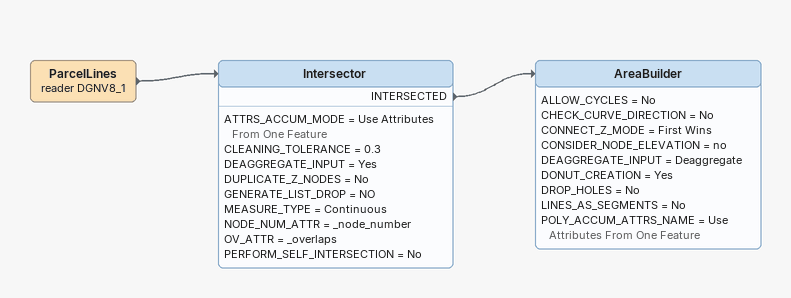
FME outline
ParcelLines (reader DGNV8_1)
    -> Intersector
Intersector
    ATTRS_ACCUM_MODE = Use Attributes From One Feature
    CLEANING_TOLERANCE = 0.3
    DEAGGREGATE_INPUT = Yes
    DUPLICATE_Z_NODES = No
    GENERATE_LIST_DROP = NO
    MEASURE_TYPE = Continuous
    NODE_NUM_ATTR = _node_number
    OV_ATTR = _overlaps
    PERFORM_SELF_INTERSECTION = No
    INTERSECTED -> AreaBuilder
AreaBuilder
    ALLOW_CYCLES = No
    CHECK_CURVE_DIRECTION = No
    CONNECT_Z_MODE = First Wins
    CONSIDER_NODE_ELEVATION = no
    DEAGGREGATE_INPUT = Deaggregate
    DONUT_CREATION = Yes
    DROP_HOLES = No
    LINES_AS_SEGMENTS = No
    POLY_ACCUM_ATTRS_NAME = Use Attributes From One Feature
